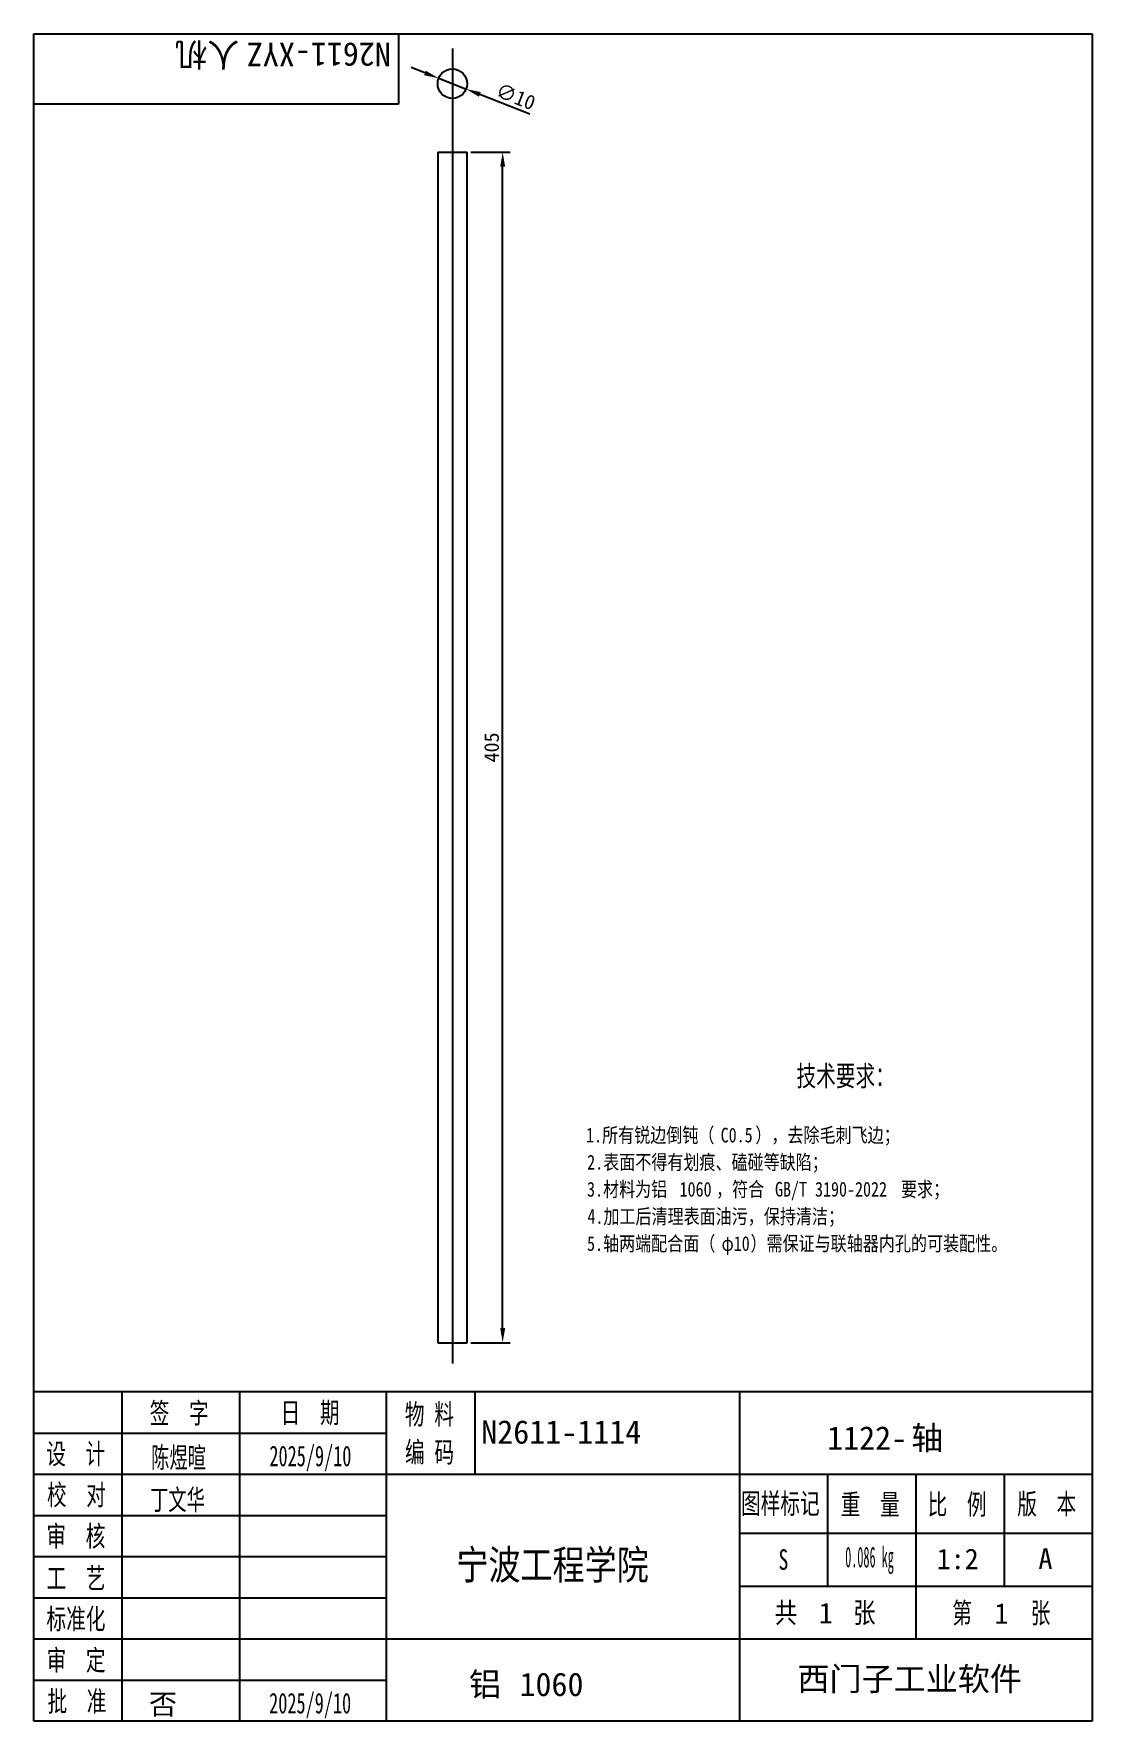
# Model space of a CAD drawing. Header units: millimetres. Extents: x 25 to 205, y 5 to 292.
import ezdxf
from ezdxf.lldxf.tags import DXFTag

# ---------------------------------------------------------------- set-up
doc = ezdxf.new("R2010")
doc.units = ezdxf.units.MM
for name, color, linetype in [('1122-轴', 7, 'Continuous'), ('Default', 7, 'Continuous'), ('图框', 7, 'Continuous')]:
    doc.layers.add(name, color=color, linetype=linetype)
doc.styles.add('MtXpl_', font='SimSun.ttf')
doc.styles.add('MtXpl__1', font='')
doc.styles.get('MtXpl__1').set_extended_font_data('SimSun', bold=True)
tags = doc.linetypes.add('CENTER2', pattern=[28.575, 19.05, -3.175, 3.175, -3.175]).pattern_tags.tags
tags[10:11] = [DXFTag(74, 4), DXFTag(75, 0), DXFTag(340, '0'), DXFTag(46, 0.0), DXFTag(50, 0.0), DXFTag(44, 0.0), DXFTag(45, 0.0)]
tags[8:9] = [DXFTag(74, 4), DXFTag(75, 0), DXFTag(340, '0'), DXFTag(46, 0.0), DXFTag(50, 0.0), DXFTag(44, 0.0), DXFTag(45, 0.0)]
tags[6:7] = [DXFTag(74, 4), DXFTag(75, 0), DXFTag(340, '0'), DXFTag(46, 0.0), DXFTag(50, 0.0), DXFTag(44, 0.0), DXFTag(45, 0.0)]
tags[4:5] = [DXFTag(74, 4), DXFTag(75, 0), DXFTag(340, '0'), DXFTag(46, 0.0), DXFTag(50, 0.0), DXFTag(44, 0.0), DXFTag(45, 0.0)]

msp = doc.modelspace()

# ---------------------------------------------------------------- linework, layer by layer
at = {"color": 4}
for p, q in [((91.53, 285.34), (89.2, 286.25)), ((93.86, 284.42), (98.52, 282.6)), ((109.38, 278.35), (100.84, 281.69)), ((99.31, 271.87), (105.99, 271.87)), ((104.74, 71.87), (104.74, 269.37)), ((99.31, 69.37), (105.99, 69.37))]:
    msp.add_line(p, q, dxfattribs=at)
for points in [[(91.68, 285.72), (91.38, 284.95), (93.86, 284.42)], [(101, 282.08), (100.69, 281.3), (98.52, 282.6)], [(104.32, 269.37), (105.16, 269.37), (104.74, 271.87)], [(104.32, 71.87), (105.16, 71.87), (104.74, 69.37)]]:
    msp.add_solid(points, dxfattribs=at)
at = {"layer": '1122-轴', "color": 7, "linetype": 'Continuous'}
for p, q in [((93.69, 271.87), (98.69, 271.87)), ((93.69, 271.87), (93.69, 69.37)), ((98.69, 69.37), (98.69, 271.87)), ((93.69, 69.37), (98.69, 69.37))]:
    msp.add_line(p, q, dxfattribs=at)
msp.add_circle((96.19, 283.51), 2.5, dxfattribs=at)
at = {"layer": 'Default', "color": 7, "linetype": 'CENTER2'}
msp.add_line((96.19, 289.51), (96.19, 65.87), dxfattribs=at)
at = {"layer": 'Default', "color": 7, "linetype": 'Continuous'}
for p, q in [((40, 61), (40, 5)), ((60, 61), (60, 5)), ((100, 61), (100, 47)), ((25, 54), (85, 54)), ((25, 47), (205, 47)), ((175, 47), (175, 19)), ((25, 40), (85, 40)), ((145, 28), (205, 28))]:
    msp.add_line(p, q, dxfattribs=at)
at = {"layer": '图框', "color": 7, "linetype": 'Continuous'}
for p, q in [((25, 5), (25, 292)), ((25, 292), (205, 292)), ((87, 292), (87, 280)), ((205, 292), (205, 5)), ((87, 280), (25, 280)), ((205, 61), (25, 61)), ((85, 5), (85, 61)), ((145, 61), (145, 5)), ((145, 47), (205, 47)), ((160, 47), (160, 28)), ((190, 47), (190, 28)), ((145, 37), (205, 37)), ((25, 33), (85, 33)), ((25, 26), (85, 26)), ((25, 19), (205, 19)), ((25, 12), (85, 12)), ((205, 5), (25, 5))]:
    msp.add_line(p, q, dxfattribs=at)

# ---------------------------------------------------------------- texts
at = {"color": 40, "true_color": 0xf8d731, "style": 'MtXpl_', "width": 0.8}
for s, p in [('1.所有锐边倒钝（', (118.93, 103.44)), ('），去除毛刺飞边；', (147.71, 103.44)), ('C0.5', (141.81, 103.44)), ('2.表面不得有划痕、磕碰等缺陷；', (119.11, 98.83)), ('3.材料为铝 ', (119.09, 94.23)), ('1060', (134.82, 94.23)), ('，符合 ', (141.03, 94.23)), ('GB/T 3190-2022 ', (151.05, 94.23)), ('要求；', (172.48, 94.23)), ('4.加工后清理表面油污，保持清洁；', (119.15, 89.61)), ('5.轴两端配合面（', (119.09, 85)), ('φ10', (141.97, 85)), ('）需保证与联轴器内孔的可装配性。', (146.89, 85))]:
    msp.add_text(s, height=2.5, dxfattribs=at).set_placement(p)
at = {"color": 4, "char_height": 2.5, "attachment_point": 5}
for s, insert, rotation in [('∅10', (106.96, 281.31), 338.6399), ('405', (102.87, 170.62), 90)]:
    msp.add_mtext(s, dxfattribs=dict(at, insert=insert, rotation=rotation))
at = {"layer": 'Default', "color": 7, "style": 'MtXpl_', "width": 0.7}
msp.add_text('技术要求：', height=3.5, dxfattribs=at).set_placement((154.71, 113.01))
at = {"layer": '图框', "color": 7, "style": 'MtXpl_'}
for s, p in [('人机', (59.98, 290.46)), ('N2611-XYZ', (85.72, 290.46))]:
    msp.add_text(s, height=4, rotation=180, dxfattribs=at).set_placement(p)
for s, height, width, p in [('签  字', 3.5, 0.7, (44.72, 55.67)), ('日  期', 3.5, 0.7, (66.99, 55.73)), ('物 料', 3.5, 0.7, (88.11, 55.46)), ('设  计', 3.5, 0.7, (27.13, 48.73)), ('陈煜暄', 3.5, 0.650794, (44.96, 48.11)), ('2025/9/10', 3.5, 0.650794, (65.07, 48.37)), ('编 码', 3.5, 0.7, (88.13, 49.02)), ('校  对', 3.5, 0.7, (27.25, 41.76)), ('丁文华', 3.5, 0.650794, (44.78, 40.93)), ('图样标记', 3.5, 0.7, (145.28, 40.28)), ('重  量', 3.5, 0.7, (162.24, 40.12)), ('比  例', 3.5, 0.7, (177.01, 40.14)), ('版  本', 3.5, 0.7, (192.25, 40.21)), ('审  核', 3.5, 0.7, (27.16, 34.74)), ('宁波工程学院', 5, 0.799688, (96.86, 29.1)), ('0.086 kg', 3.5, 0.433867, (162.99, 31.18)), ('工  艺', 3.5, 0.7, (27.17, 27.58)), ('S', 3.5, 0.7, (151.65, 30.75)), ('标准化', 3.5, 0.7, (27.17, 20.66)), ('共     张', 3.5, 0.8, (151, 21.73)), ('第      张', 3.5, 0.7, (181.2, 21.68)), ('审  定', 3.5, 0.7, (27.19, 13.64)), ('批  准', 3.5, 0.7, (27.34, 6.65)), ('2025/9/10', 3.5, 0.650794, (65.03, 6.33))]:
    msp.add_text(s, height=height, dxfattribs=dict(at, width=width)).set_placement(p)
at = {"layer": '图框', "color": 7}
for s, height, style, p in [('N2611-1114', 4, 'MtXpl_', (101.1, 52.2)), ('1122-', 4, 'MtXpl_', (159.91, 51.18)), ('轴', 4, 'MtXpl_', (174.21, 51.18)), ('1:2', 3.5, 'MtXpl_', (178.55, 30.86)), ('A', 3.5, 'MtXpl_', (195.85, 30.92)), ('1', 3.5, 'MtXpl_', (158.5, 21.65)), ('1', 3.5, 'MtXpl_', (188.36, 21.58)), ('西门子工业软件', 4, 'MtXpl__1', (154.86, 10.21)), ('铝 ', 4, 'MtXpl_', (99.02, 9.28)), ('1060', 4, 'MtXpl_', (107.6, 9.28)), ('否', 3.5, 'MtXpl_', (44.59, 6.14))]:
    msp.add_text(s, height=height, dxfattribs=dict(at, style=style)).set_placement(p)

doc.saveas('drawing.dxf')
